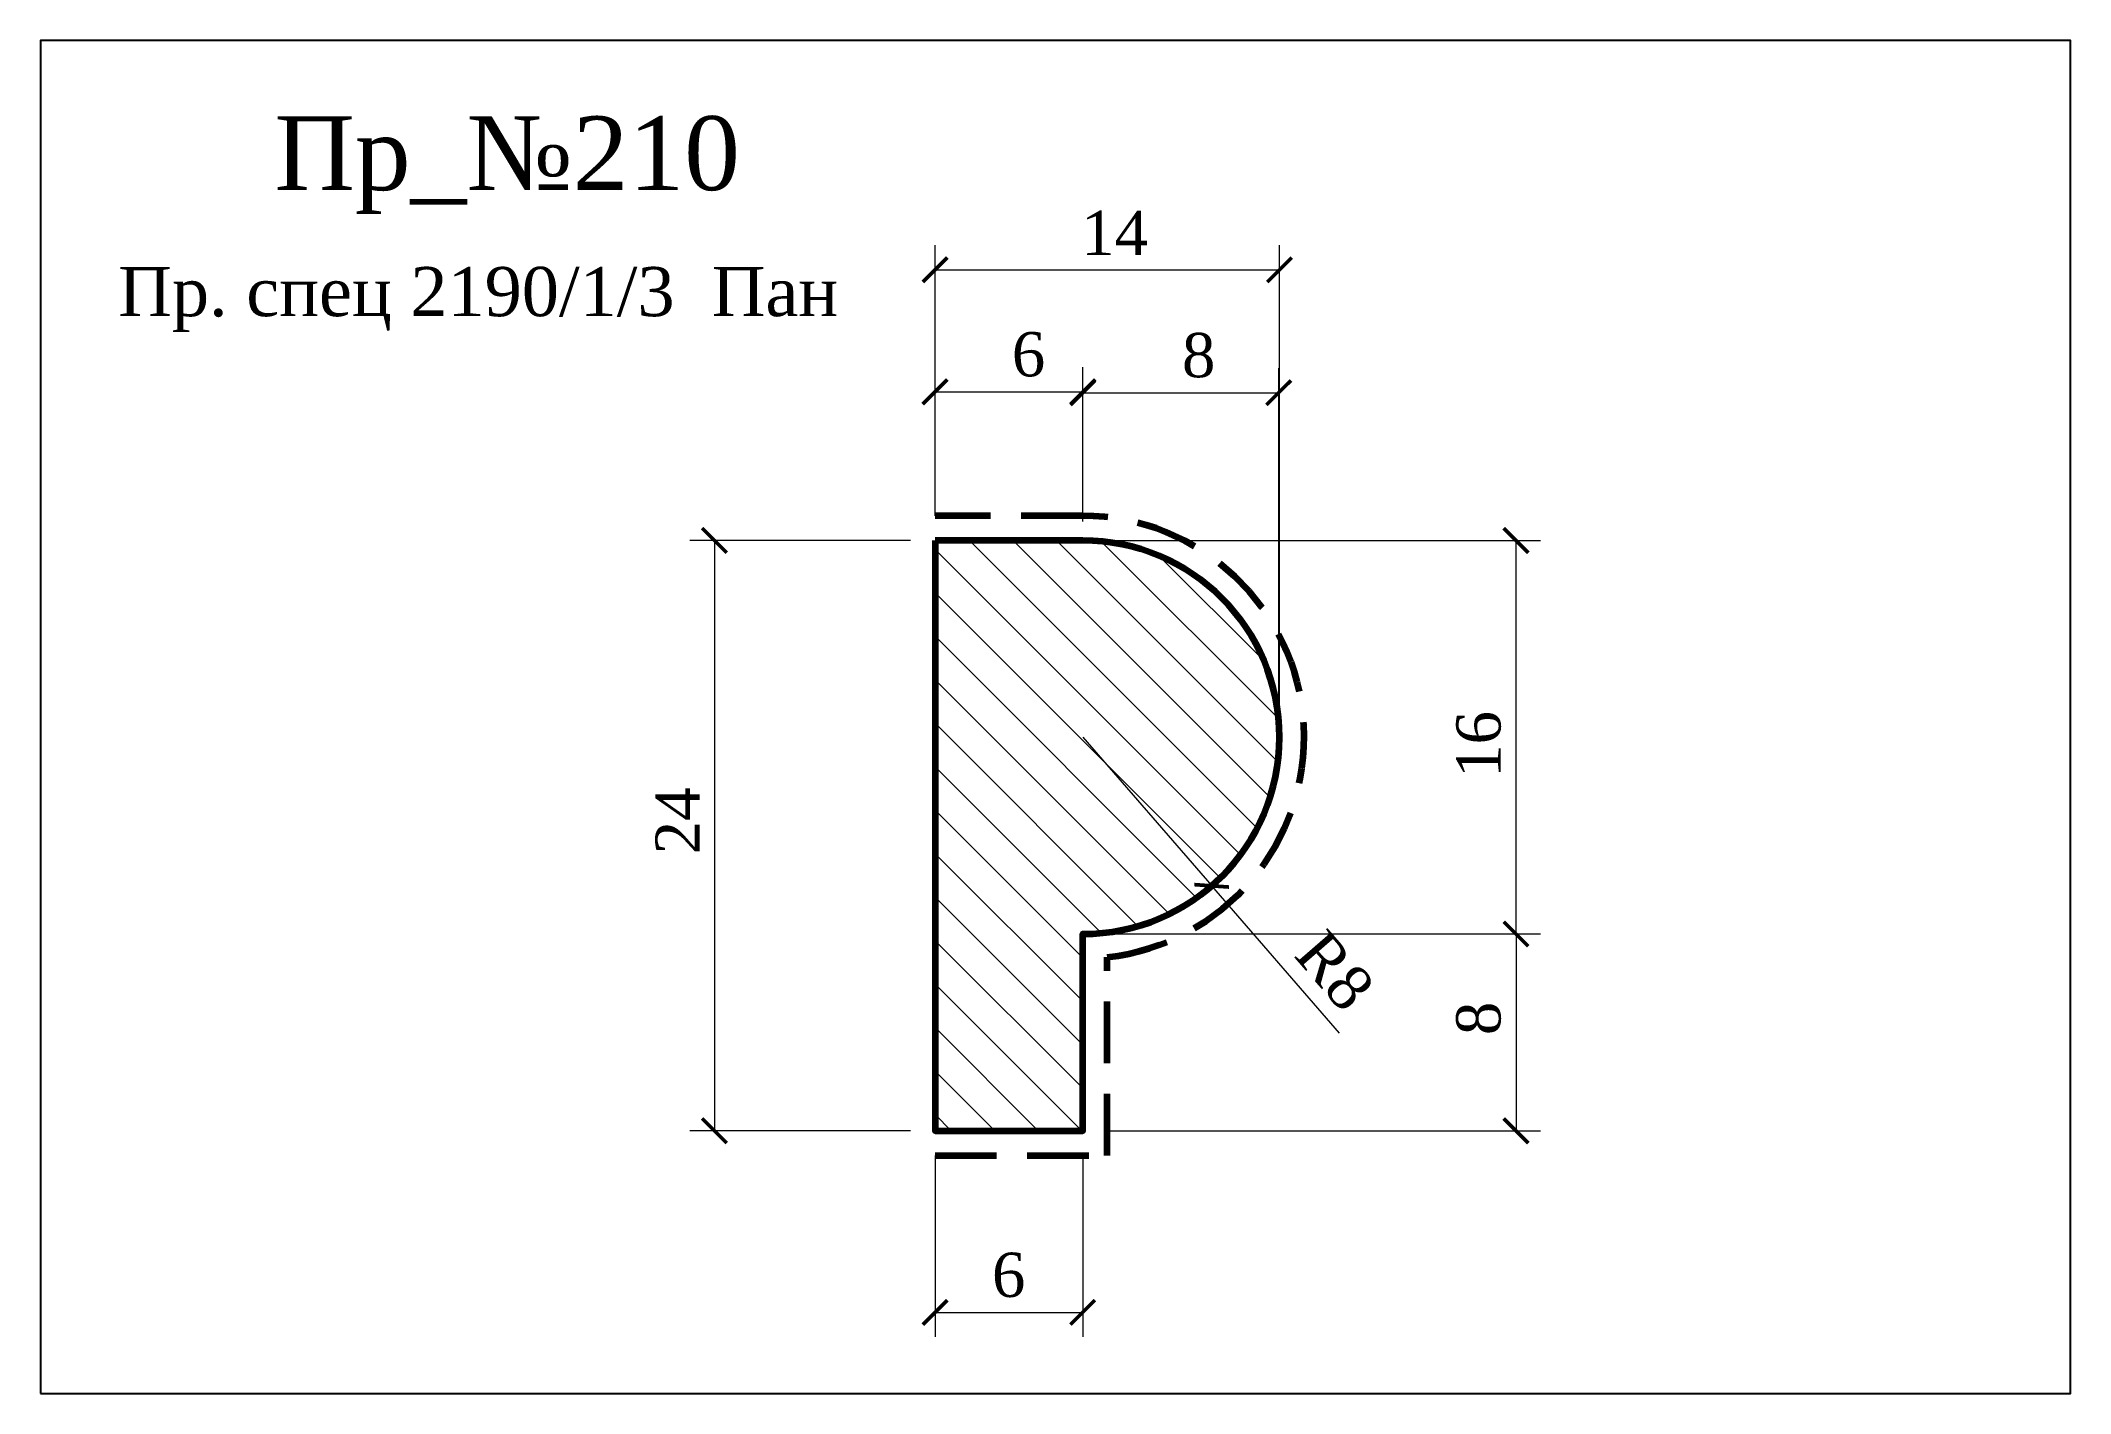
# Model space of a CAD drawing. Header units: millimetres. Extents: x 309096.7 to 309179.2, y -95766.3 to -95711.3.
import ezdxf

# ---------------------------------------------------------------- set-up
doc = ezdxf.new("R2010")
doc.units = ezdxf.units.MM
doc.header["$MEASUREMENT"] = 0
doc.linetypes.add('HIDDEN', pattern=[0.375, 0.25, -0.125])
doc.layers.add('Outside panel', color=7, linetype='Continuous', lineweight=18, true_color=0x7f5e57)
doc.layers.add('линия 15', color=7, linetype='Continuous', lineweight=15)
doc.layers.add('линия 50', color=1, linetype='Continuous', lineweight=140)
doc.layers.add('размеры в модели', color=7, linetype='Continuous')
doc.styles.add('ELECT', font='times.ttf')
doc.styles.get("Standard").update_dxf_attribs({"font": 'times.ttf'})
doc.dimstyles.new('M_1', dxfattribs={"dimtxt": 1.8, "dimasz": 1, "dimexe": 1, "dimexo": 1, "dimgap": 0.6, "dimtad": 1, "dimdec": 0, "dimdsep": 46, "dimtxsty": 'Standard', "dimblk": 'ARCHTICK', "dimcen": -5, "dimclrd": 7, "dimclre": 7, "dimclrt": 7, "dimadec": 0, "dimazin": 0, "dimtfac": 1, "dimtdec": 0, "dimtmove": 0, "dimatfit": 3, "dimfxl": 1, "dimtolj": 1, "dimtzin": 0, "dimlwd": 5, "dimlwe": 5, "dimarcsym": 0})

# ---------------------------------------------------------------- blocks, each defined once
blk = doc.blocks.new('_ArchTick')
at = {"color": 0, "linetype": 'ByBlock', "const_width": 0.15}
blk.add_lwpolyline([(-0.5, -0.5), (0.5, 0.5)], dxfattribs=at)
blk = doc.blocks.new('*D8')
at = {"layer": 'Defpoints', "color": 0, "ltscale": 1000, "transparency": 16777216}
for p in [(309139.064, -95739.574), (309144.307, -95745.616)]:
    blk.add_point(p, dxfattribs=at)
at = {"layer": 'линия 15', "color": 7, "lineweight": 5, "ltscale": 1000, "transparency": 16777216}
for p in [(309139.064, -95739.574), (309149.509, -95751.611)]:
    blk.add_line(p, (309144.307, -95745.616), dxfattribs=at)
at = {"layer": 'линия 15', "color": 7, "lineweight": 5, "ltscale": 1000, "transparency": 16777216, "rotation": 130.9499246292311}
blk.add_blockref('_ArchTick', (309144.307, -95745.616), dxfattribs=at)
at = {"layer": 'линия 15', "color": 7, "ltscale": 1000, "transparency": 16777216, "insert": (309149.309, -95749.069), "char_height": 1.8, "attachment_point": 5, "rotation": 310.94992}
blk.add_mtext('\\A1;R8', dxfattribs=at)
blk = doc.blocks.new('*D7')
at = {"layer": 'Defpoints', "color": 0, "ltscale": 1000, "transparency": 16777216}
for p in [(309147.03, -95725.568), (309139.064, -95731.574), (309147.03, -95739.687)]:
    blk.add_point(p, dxfattribs=at)
at = {"layer": 'размеры в модели', "color": 7, "lineweight": 5, "ltscale": 1000, "transparency": 16777216}
for p, q in [((309139.064, -95730.574), (309139.064, -95724.568)), ((309147.03, -95738.687), (309147.03, -95724.568)), ((309139.064, -95725.568), (309147.03, -95725.568))]:
    blk.add_line(p, q, dxfattribs=at)
at = {"layer": 'размеры в модели', "color": 7, "lineweight": 5, "ltscale": 1000, "transparency": 16777216, "rotation": 180}
blk.add_blockref('_ArchTick', (309139.064, -95725.568), dxfattribs=at)
at = {"layer": 'размеры в модели', "color": 7, "lineweight": 5, "ltscale": 1000, "transparency": 16777216}
blk.add_blockref('_ArchTick', (309147.03, -95725.568), dxfattribs=at)
at = {"layer": 'размеры в модели', "color": 7, "ltscale": 1000, "transparency": 16777216, "insert": (309143.779, -95724.053), "char_height": 1.8, "attachment_point": 5}
blk.add_mtext('\\A1;8', dxfattribs=at)
blk = doc.blocks.new('*D6')
at = {"layer": 'Defpoints', "color": 0, "ltscale": 1000, "transparency": 16777216}
for p in [(309139.073, -95725.531), (309133.064, -95731.574), (309139.073, -95731.8)]:
    blk.add_point(p, dxfattribs=at)
at = {"layer": 'размеры в модели', "color": 7, "lineweight": 5, "ltscale": 1000, "transparency": 16777216}
for p, q in [((309133.064, -95730.574), (309133.064, -95724.531)), ((309139.073, -95730.8), (309139.073, -95724.531)), ((309133.064, -95725.531), (309139.073, -95725.531))]:
    blk.add_line(p, q, dxfattribs=at)
at = {"layer": 'размеры в модели', "color": 7, "lineweight": 5, "ltscale": 1000, "transparency": 16777216, "rotation": 180}
blk.add_blockref('_ArchTick', (309133.064, -95725.531), dxfattribs=at)
at = {"layer": 'размеры в модели', "color": 7, "lineweight": 5, "ltscale": 1000, "transparency": 16777216}
blk.add_blockref('_ArchTick', (309139.073, -95725.531), dxfattribs=at)
at = {"layer": 'размеры в модели', "color": 7, "ltscale": 1000, "transparency": 16777216, "insert": (309136.864, -95724.015), "char_height": 1.8, "attachment_point": 5}
blk.add_mtext('\\A1;6', dxfattribs=at)
blk = doc.blocks.new('*D5')
at = {"layer": 'Defpoints', "color": 0, "ltscale": 1000, "transparency": 16777216}
for p in [(309133.064, -95755.574), (309139.064, -95755.574), (309139.064, -95762.957)]:
    blk.add_point(p, dxfattribs=at)
at = {"layer": 'размеры в модели', "color": 7, "lineweight": 5, "ltscale": 1000, "transparency": 16777216}
for p, q in [((309133.064, -95756.574), (309133.064, -95763.957)), ((309139.064, -95756.574), (309139.064, -95763.957)), ((309133.064, -95762.957), (309139.064, -95762.957))]:
    blk.add_line(p, q, dxfattribs=at)
at = {"layer": 'размеры в модели', "color": 7, "lineweight": 5, "ltscale": 1000, "transparency": 16777216, "rotation": 180}
blk.add_blockref('_ArchTick', (309133.064, -95762.957), dxfattribs=at)
at = {"layer": 'размеры в модели', "color": 7, "lineweight": 5, "ltscale": 1000, "transparency": 16777216}
blk.add_blockref('_ArchTick', (309139.064, -95762.957), dxfattribs=at)
at = {"layer": 'размеры в модели', "color": 7, "ltscale": 1000, "transparency": 16777216, "insert": (309136.056, -95761.441), "char_height": 1.8, "attachment_point": 5}
blk.add_mtext('\\A1;6', dxfattribs=at)
blk = doc.blocks.new('*D4')
at = {"layer": 'Defpoints', "color": 0, "ltscale": 1000, "transparency": 16777216}
for p in [(309139.064, -95747.574), (309139.064, -95755.574), (309156.677, -95755.574)]:
    blk.add_point(p, dxfattribs=at)
at = {"layer": 'размеры в модели', "color": 7, "lineweight": 5, "ltscale": 1000, "transparency": 16777216}
for p, q in [((309140.064, -95747.574), (309157.677, -95747.574)), ((309156.677, -95747.574), (309156.677, -95755.574)), ((309140.064, -95755.574), (309157.677, -95755.574))]:
    blk.add_line(p, q, dxfattribs=at)
for p, rotation in [((309156.677, -95747.574), 90), ((309156.677, -95755.574), 270)]:
    blk.add_blockref('_ArchTick', p, dxfattribs=dict(at, rotation=rotation))
at = {"layer": 'размеры в модели', "color": 7, "ltscale": 1000, "transparency": 16777216, "insert": (309155.161, -95751.007), "char_height": 1.8, "attachment_point": 5, "rotation": 90}
blk.add_mtext('\\A1;8', dxfattribs=at)
blk = doc.blocks.new('*D3')
at = {"layer": 'Defpoints', "color": 0, "ltscale": 1000, "transparency": 16777216}
for p in [(309139.064, -95731.574), (309156.677, -95731.574), (309139.064, -95747.574)]:
    blk.add_point(p, dxfattribs=at)
at = {"layer": 'размеры в модели', "color": 7, "lineweight": 5, "ltscale": 1000, "transparency": 16777216}
for p, q in [((309140.064, -95731.574), (309157.677, -95731.574)), ((309156.677, -95747.574), (309156.677, -95731.574)), ((309140.064, -95747.574), (309157.677, -95747.574))]:
    blk.add_line(p, q, dxfattribs=at)
for p, rotation in [((309156.677, -95731.574), 90), ((309156.677, -95747.574), 270)]:
    blk.add_blockref('_ArchTick', p, dxfattribs=dict(at, rotation=rotation))
at = {"layer": 'размеры в модели', "color": 7, "ltscale": 1000, "transparency": 16777216, "insert": (309155.161, -95739.867), "char_height": 1.8, "attachment_point": 5, "rotation": 90}
blk.add_mtext('\\A1;16', dxfattribs=at)
blk = doc.blocks.new('*D2')
at = {"layer": 'Defpoints', "color": 0, "ltscale": 1000, "transparency": 16777216}
for p in [(309147.064, -95720.57), (309133.064, -95731.574), (309147.064, -95739.574)]:
    blk.add_point(p, dxfattribs=at)
at = {"layer": 'размеры в модели', "color": 7, "lineweight": 5, "ltscale": 1000, "transparency": 16777216}
for p, q in [((309133.064, -95730.574), (309133.064, -95719.57)), ((309147.064, -95738.574), (309147.064, -95719.57)), ((309133.064, -95720.57), (309147.064, -95720.57))]:
    blk.add_line(p, q, dxfattribs=at)
at = {"layer": 'размеры в модели', "color": 7, "lineweight": 5, "ltscale": 1000, "transparency": 16777216, "rotation": 180}
blk.add_blockref('_ArchTick', (309133.064, -95720.57), dxfattribs=at)
at = {"layer": 'размеры в модели', "color": 7, "lineweight": 5, "ltscale": 1000, "transparency": 16777216}
blk.add_blockref('_ArchTick', (309147.064, -95720.57), dxfattribs=at)
at = {"layer": 'размеры в модели', "color": 7, "ltscale": 1000, "transparency": 16777216, "insert": (309140.36, -95719.07), "char_height": 1.8, "attachment_point": 5}
blk.add_mtext('\\A1;14', dxfattribs=at)
blk = doc.blocks.new('*D1')
at = {"layer": 'Defpoints', "color": 0, "ltscale": 1000, "transparency": 16777216}
for p in [(309133.064, -95731.574), (309124.098, -95755.574), (309133.064, -95755.574)]:
    blk.add_point(p, dxfattribs=at)
at = {"layer": 'размеры в модели', "color": 7, "lineweight": 5, "ltscale": 1000, "transparency": 16777216}
for p, q in [((309132.064, -95731.574), (309123.098, -95731.574)), ((309124.098, -95731.574), (309124.098, -95755.574)), ((309132.064, -95755.574), (309123.098, -95755.574))]:
    blk.add_line(p, q, dxfattribs=at)
for p, rotation in [((309124.098, -95731.574), 90), ((309124.098, -95755.574), 270)]:
    blk.add_blockref('_ArchTick', p, dxfattribs=dict(at, rotation=rotation))
at = {"layer": 'размеры в модели', "color": 7, "ltscale": 1000, "transparency": 16777216, "insert": (309122.598, -95742.974), "char_height": 1.8, "attachment_point": 5, "rotation": 90}
blk.add_mtext('\\A1;24', dxfattribs=at)

msp = doc.modelspace()

# ---------------------------------------------------------------- hatches: boundary and pattern name
at = {"layer": 'Outside panel', "ltscale": 1000}
h = msp.add_hatch(dxfattribs=at)
h.set_pattern_fill('ANSI31', color=256, scale=10, angle=90)
h.set_pattern_definition([(135, (-2428.1353, 4202.8091), (-0.8838834765, -0.8838834765), [])])
edge = h.paths.add_edge_path()
edge.add_line((309133.064, -95731.574), (309133.064, -95755.574))
edge.add_line((309133.064, -95755.574), (309139.064, -95755.574))
edge.add_line((309139.064, -95755.574), (309139.064, -95747.574))
edge.add_arc((309139.064, -95739.574), 8, 270, 450)
edge.add_line((309139.064, -95731.574), (309133.064, -95731.574))

# ---------------------------------------------------------------- linework, layer by layer
at = {"color": 6, "ltscale": 1000}
msp.add_lwpolyline([(309096.709, -95766.252), (309179.209, -95766.252), (309179.209, -95711.252), (309096.709, -95711.252)], close=True, dxfattribs=at)
at = {"layer": 'линия 50', "color": 1, "linetype": 'HIDDEN', "ltscale": 10, "true_color": 0xff0909}
msp.add_lwpolyline([(309133.064, -95756.574), (309140.064, -95756.574), (309140.064, -95748.518, 0.945824), (309139.064, -95730.574), (309133.064, -95730.574)], format="xyb", dxfattribs=at)
at = {"layer": 'линия 50', "color": 7}
msp.add_lwpolyline([(309133.064, -95731.574), (309133.064, -95755.574), (309139.064, -95755.574), (309139.064, -95747.574, 1), (309139.064, -95731.574)], format="xyb", close=True, dxfattribs=at)

# ---------------------------------------------------------------- texts
at = {"color": 5, "ltscale": 1000, "style": 'ELECT'}
msp.add_text('Пр_№210', height=3, dxfattribs=at).set_placement((309106.211, -95717.33))
at = {"color": 7, "ltscale": 1000, "style": 'ELECT'}
msp.add_text('Пр. спец 2190/1/3  Пан', height=2, dxfattribs=at).set_placement((309099.865, -95722.455))

# ---------------------------------------------------------------- dimensions: what is measured, and where the dimension line sits
at = {"layer": 'линия 15', "color": 1, "ltscale": 1000, "true_color": 0xff0909}
dim = msp.add_radius_dim(center=(309139.064, -95739.574), mpoint=(309144.307, -95745.616), dimstyle='M_1', dxfattribs=at)
dim.commit()
dim.dimension.update_dxf_attribs({"geometry": '*D8', "text_midpoint": (309148.164, -95750.062), "dimtype": 132})
at = {"layer": 'размеры в модели', "color": 5, "ltscale": 1000}
for base, p1, p2, picture, middle in [((309147.064, -95720.57), (309133.064, -95731.574), (309147.064, -95739.574), '*D2', (309140.36, -95720.57)), ((309139.073, -95725.531), (309133.064, -95731.574), (309139.073, -95731.8), '*D6', (309136.864, -95725.531)), ((309147.03, -95725.568), (309139.064, -95731.574), (309147.03, -95739.687), '*D7', (309143.779, -95725.568)), ((309139.064, -95762.957), (309133.064, -95755.574), (309139.064, -95755.574), '*D5', (309136.056, -95762.957))]:
    dim = msp.add_linear_dim(base=base, p1=p1, p2=p2, dimstyle='M_1', dxfattribs=at)
    dim.commit()
    dim.dimension.update_dxf_attribs({"geometry": picture, "text_midpoint": middle, "dimtype": 128})
for base, p1, p2, picture, middle in [((309124.098, -95755.574), (309133.064, -95731.574), (309133.064, -95755.574), '*D1', (309124.098, -95742.974)), ((309156.677, -95731.574), (309139.064, -95747.574), (309139.064, -95731.574), '*D3', (309156.677, -95739.867)), ((309156.677, -95755.574), (309139.064, -95747.574), (309139.064, -95755.574), '*D4', (309156.677, -95751.007))]:
    dim = msp.add_linear_dim(base=base, p1=p1, p2=p2, angle=90, dimstyle='M_1', dxfattribs=at)
    dim.commit()
    dim.dimension.update_dxf_attribs({"geometry": picture, "text_midpoint": middle, "dimtype": 128})

doc.saveas('drawing.dxf')
